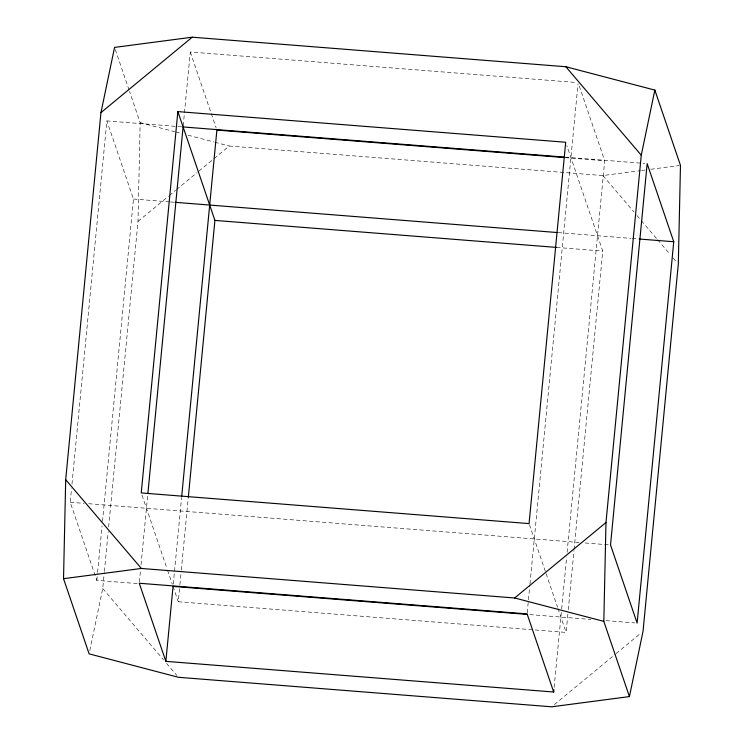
<?xml version="1.0" encoding="UTF-8"?>
<svg xmlns="http://www.w3.org/2000/svg" width="744" height="744" viewBox="0 0 744 744"><rect width="100%" height="100%" fill="white"/><g stroke="black" fill="none" stroke-linecap="round" stroke-linejoin="round"><path stroke-width="0.56" stroke-dasharray="3.72 2.79" d="M108.652 526.957L138.003 221.424L140.16 122.63L129.549 91.466M137.249 583.566L96.822 580.376L70.234 502.256L71.536 488.641M71.973 484.102L106.866 120.919L183.089 126.945M96.822 580.376L97.473 573.559M97.585 572.424L102.058 525.896M102.495 521.358L133.455 199.029L106.866 120.919M89.801 650.582L102.737 588.523L104.272 572.564M104.383 571.42L108.215 531.523M139.37 582.087L140.477 570.555M141.035 564.789L147.796 494.416M183.201 125.792L190.297 51.987L576.972 82.556M173.278 584.087L181.601 497.42M567.858 614.256L566.119 632.419L178.281 601.756L179.806 585.863M179.918 584.728L181.22 571.113M181.331 569.978L188.204 498.471M527.208 612.749L529.868 585.072M529.979 583.919L578.014 83.802M554.131 687.4L561.553 610.126M561.664 608.973L566.658 556.968M567.105 552.346L604.723 160.76L578.823 84.677M568.295 609.717L573.968 550.7M574.07 549.565L602.752 251.072L566.826 145.545M138.003 221.424L168.432 196.295M169.325 195.551L175.584 190.38M176.477 189.636L197.067 172.636M198.853 171.157L213.165 159.328M214.067 158.584L229.273 146.019L602.891 175.556L640.538 170.618M554.382 704.577L615.269 654.283M616.162 653.539L640.342 633.562M641.681 170.46L645.104 170.013M650.805 169.269L679.328 165.521M565.161 157.151L644.853 163.448M565.477 157.663L604.723 160.76M133.455 199.029L169.26 201.857M170.413 201.95L173.882 202.228M558.279 232.612L631.014 238.368M632.168 238.461L637.943 238.917M556.577 247.417L602.752 251.072M70.234 502.256L84.091 503.353M88.713 503.716L579.344 542.506M585.119 542.971L609.373 544.887M529.728 614.6L590.922 619.436M605.932 620.626L634.809 622.905M140.16 122.63L174.691 131.697M175.807 131.986L181.378 133.446M188.065 135.203L213.677 141.927M214.793 142.216L229.273 146.019M602.891 175.556L633.944 211.994M636.901 215.462L640.603 219.796M641.337 220.661L656.868 238.88M657.612 239.745L670.177 254.494M673.134 257.963L676.835 262.297M102.737 588.523L163.568 659.881M166.535 663.36L176.923 675.543M529.44 524.697L545.743 572.582M546.115 573.671L557.563 607.299M557.935 608.387L566.119 632.419M190.297 51.987L216.197 128.07M115.283 49.55L129.186 90.387M141.983 495.123L167.14 569.039M167.512 570.127L172.31 584.226M173.054 586.402L178.281 601.756"/><path stroke-width="1.12" d="M63.528 578.692L65.695 479.703L100.961 112.604L114.557 47.402L192.231 37.2L565.849 66.737L654.841 90.098L680.472 165.373L678.314 264.036L643.03 631.349L629.424 696.589L551.704 706.8L178.402 677.291L89.122 653.855L63.528 578.692L141.36 568.462L514.653 597.981L603.821 621.38L629.424 696.589M603.821 621.38L605.979 522.53L641.263 155.217L654.841 90.098M177.863 111.591L141.239 492.937L529.068 523.599L565.7 142.253L177.863 111.591L214.914 220.41L188.306 497.336M147.907 493.263L183.089 126.945L563.999 157.058M553.908 689.707L553.685 692.013L165.856 661.351L173.054 586.402L527.412 614.414M181.713 496.267L216.885 130.098L564.324 157.57M673.748 241.744L637.115 623.091L610.526 544.98L647.159 163.633L673.748 241.744L639.105 239.01M100.961 112.604L192.231 37.2M514.653 597.981L605.979 522.53M175.035 202.312L557.116 232.528M214.914 220.41L556.577 247.417M565.849 66.737L641.263 155.217M65.695 479.703L141.36 568.462M553.685 692.013L527.096 613.902L139.258 583.24L165.856 661.351"/></g></svg>
